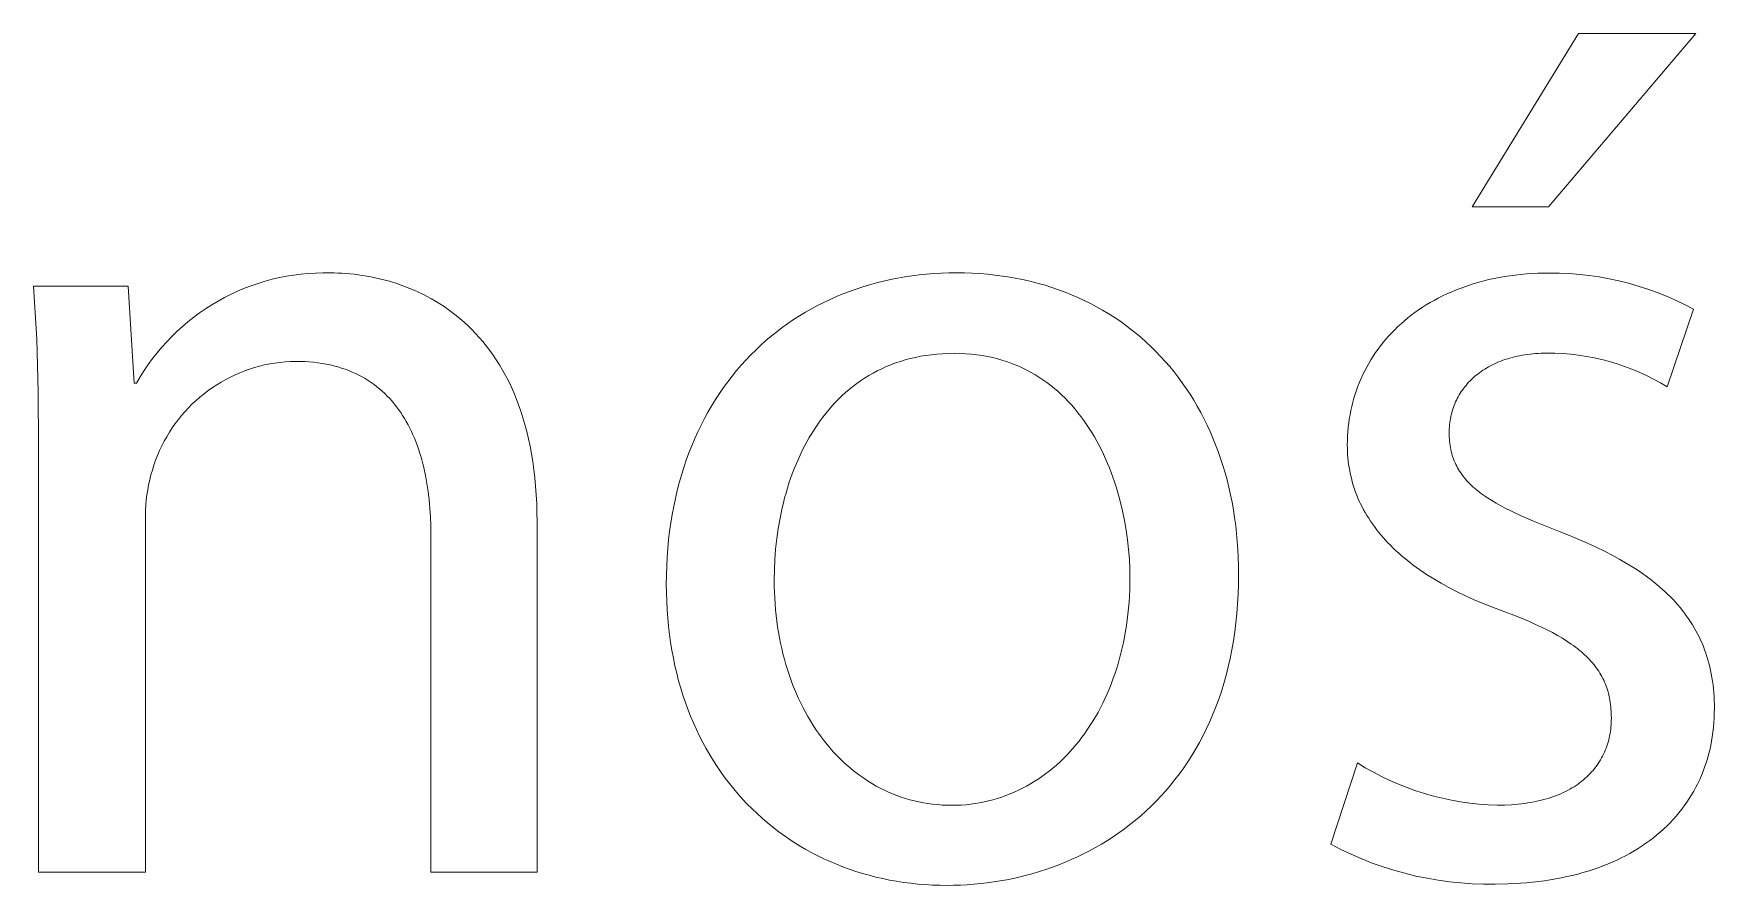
# Model space of a CAD drawing. Header units: millimetres. Extents: x 4001 to 9794, y -321 to 3726.
# Drawn here: x 8948.9 to 9029.4, y -225 to -184.2 of the extents above; entities that cross this region are included whole.
import ezdxf

# ---------------------------------------------------------------- set-up
doc = ezdxf.new("R2010")
doc.units = ezdxf.units.MM
doc.header["$MEASUREMENT"] = 0
doc.layers.add('Domyślny', color=7, linetype='Continuous', true_color=0x000000)

msp = doc.modelspace()

# ---------------------------------------------------------------- linework, layer by layer
at = {"layer": 'Domyślny', "color": 18, "lineweight": 15, "true_color": 0x000000}
for p, q in [((9017.818, -192.457), (9022.911, -184.162)), ((9028.543, -184.162), (9021.483, -192.457)), ((9022.911, -184.162), (9028.543, -184.162)), ((9021.483, -192.457), (9017.818, -192.457)), ((8960.994, -195.79), (8961.34, -195.733)), ((8961.34, -195.733), (8961.688, -195.689)), ((8961.688, -195.689), (8962.037, -195.656)), ((8962.037, -195.656), (8962.388, -195.636)), ((8962.388, -195.636), (8962.738, -195.627)), ((8962.738, -195.627), (8963.089, -195.63)), ((8963.089, -195.63), (8963.273, -195.632)), ((8963.273, -195.632), (8963.46, -195.637)), ((8963.46, -195.637), (8963.65, -195.646)), ((8963.65, -195.646), (8963.842, -195.658)), ((8963.842, -195.658), (8964.037, -195.675)), ((8964.037, -195.675), (8964.234, -195.695)), ((8964.234, -195.695), (8964.433, -195.72)), ((8964.433, -195.72), (8964.634, -195.749)), ((8964.634, -195.749), (8964.836, -195.782)), ((8990.971, -195.772), (8991.32, -195.728)), ((8991.32, -195.728), (8991.672, -195.692)), ((8991.672, -195.692), (8992.026, -195.664)), ((8992.026, -195.664), (8992.384, -195.644)), ((8992.384, -195.644), (8992.744, -195.632)), ((8992.744, -195.632), (8993.106, -195.628)), ((8993.106, -195.628), (8993.482, -195.632)), ((8993.482, -195.632), (8993.854, -195.645)), ((8993.854, -195.645), (8994.222, -195.666)), ((8994.222, -195.666), (8994.587, -195.696)), ((8994.587, -195.696), (8994.947, -195.734)), ((8994.947, -195.734), (8995.303, -195.78)), ((9019.628, -195.769), (9019.888, -195.735)), ((9019.888, -195.735), (9020.151, -195.706)), ((9020.151, -195.706), (9020.418, -195.682)), ((9020.418, -195.682), (9020.689, -195.664)), ((9020.689, -195.664), (9020.963, -195.65)), ((9020.963, -195.65), (9021.241, -195.642)), ((9021.241, -195.642), (9021.522, -195.639)), ((9021.522, -195.639), (9022.002, -195.644)), ((9022.002, -195.644), (9022.481, -195.665)), ((9022.481, -195.665), (9022.959, -195.702)), ((9022.959, -195.702), (9023.436, -195.756)), ((9023.436, -195.756), (9023.911, -195.825)), ((8949.019, -198.804), (8948.872, -196.266)), ((8948.872, -196.266), (8953.405, -196.266)), ((8953.405, -196.266), (8953.695, -200.915)), ((8958.334, -196.653), (8958.652, -196.506)), ((8958.652, -196.506), (8958.975, -196.37)), ((8958.975, -196.37), (8959.303, -196.245)), ((8959.303, -196.245), (8959.635, -196.131)), ((8959.635, -196.131), (8959.97, -196.028)), ((8959.97, -196.028), (8960.309, -195.937)), ((8960.309, -195.937), (8960.65, -195.857)), ((8960.65, -195.857), (8960.994, -195.79)), ((8964.836, -195.782), (8965.04, -195.82)), ((8965.04, -195.82), (8965.245, -195.862)), ((8965.245, -195.862), (8965.451, -195.909)), ((8965.451, -195.909), (8965.658, -195.96)), ((8965.658, -195.96), (8965.865, -196.017)), ((8965.865, -196.017), (8966.073, -196.078)), ((8966.073, -196.078), (8966.282, -196.145)), ((8966.282, -196.145), (8966.49, -196.216)), ((8966.49, -196.216), (8966.699, -196.294)), ((8966.699, -196.294), (8966.907, -196.376)), ((8966.907, -196.376), (8967.115, -196.464)), ((8967.115, -196.464), (8967.322, -196.558)), ((8967.322, -196.558), (8967.529, -196.658)), ((8987.661, -196.637), (8987.976, -196.516)), ((8987.976, -196.516), (8988.294, -196.403)), ((8988.294, -196.403), (8988.617, -196.297)), ((8988.617, -196.297), (8988.943, -196.199)), ((8988.943, -196.199), (8989.272, -196.109)), ((8989.272, -196.109), (8989.606, -196.026)), ((8989.606, -196.026), (8989.942, -195.951)), ((8989.942, -195.951), (8990.282, -195.883)), ((8990.282, -195.883), (8990.625, -195.824)), ((8990.625, -195.824), (8990.971, -195.772)), ((8995.303, -195.78), (8995.654, -195.834)), ((8995.654, -195.834), (8996.002, -195.897)), ((8996.002, -195.897), (8996.345, -195.967)), ((8996.345, -195.967), (8996.684, -196.045)), ((8996.684, -196.045), (8997.018, -196.132)), ((8997.018, -196.132), (8997.348, -196.226)), ((8997.348, -196.226), (8997.673, -196.327)), ((8997.673, -196.327), (8997.994, -196.437)), ((8997.994, -196.437), (8998.309, -196.554)), ((8998.309, -196.554), (8998.62, -196.678)), ((9016.6, -196.641), (9016.81, -196.547)), ((9016.81, -196.547), (9017.023, -196.458)), ((9017.023, -196.458), (9017.24, -196.373)), ((9017.24, -196.373), (9017.462, -196.292)), ((9017.462, -196.292), (9017.687, -196.215)), ((9017.687, -196.215), (9017.916, -196.143)), ((9017.916, -196.143), (9018.149, -196.076)), ((9018.149, -196.076), (9018.386, -196.013)), ((9018.386, -196.013), (9018.627, -195.955)), ((9018.627, -195.955), (9018.872, -195.901)), ((9018.872, -195.901), (9019.12, -195.852)), ((9019.12, -195.852), (9019.372, -195.808)), ((9019.372, -195.808), (9019.628, -195.769)), ((9023.911, -195.825), (9024.383, -195.91)), ((9024.383, -195.91), (9024.852, -196.012)), ((9024.852, -196.012), (9025.317, -196.128)), ((9025.317, -196.128), (9025.778, -196.261)), ((9025.778, -196.261), (9026.235, -196.409)), ((9026.235, -196.409), (9026.686, -196.573)), ((8956.827, -197.546), (8957.116, -197.347)), ((8957.116, -197.347), (8957.411, -197.158)), ((8957.411, -197.158), (8957.713, -196.979)), ((8957.713, -196.979), (8958.021, -196.811)), ((8958.021, -196.811), (8958.334, -196.653)), ((8967.529, -196.658), (8967.734, -196.763)), ((8967.734, -196.763), (8967.938, -196.875)), ((8967.938, -196.875), (8968.141, -196.993)), ((8968.141, -196.993), (8968.343, -197.117)), ((8968.343, -197.117), (8968.542, -197.247)), ((8968.542, -197.247), (8968.74, -197.384)), ((8985.861, -197.518), (8986.15, -197.353)), ((8986.15, -197.353), (8986.444, -197.195)), ((8986.444, -197.195), (8986.742, -197.044)), ((8986.742, -197.044), (8987.044, -196.901)), ((8987.044, -196.901), (8987.351, -196.765)), ((8987.351, -196.765), (8987.661, -196.637)), ((8998.62, -196.678), (8998.926, -196.81)), ((8998.926, -196.81), (8999.228, -196.95)), ((8999.228, -196.95), (8999.524, -197.096)), ((8999.524, -197.096), (8999.815, -197.25)), ((8999.815, -197.25), (9000.101, -197.411)), ((9015.252, -197.407), (9015.432, -197.286)), ((9015.432, -197.286), (9015.616, -197.169)), ((9015.616, -197.169), (9015.805, -197.055)), ((9015.805, -197.055), (9015.997, -196.946)), ((9015.997, -196.946), (9016.194, -196.84)), ((9016.194, -196.84), (9016.395, -196.738)), ((9016.395, -196.738), (9016.6, -196.641)), ((9026.686, -196.573), (9027.131, -196.751)), ((9027.131, -196.751), (9027.57, -196.945)), ((9027.57, -196.945), (9028.003, -197.153)), ((9028.003, -197.153), (9028.428, -197.376)), ((8956.003, -198.2), (8956.27, -197.972)), ((8956.27, -197.972), (8956.545, -197.754)), ((8956.545, -197.754), (8956.827, -197.546)), ((8968.74, -197.384), (8968.935, -197.527)), ((8968.935, -197.527), (8969.129, -197.677)), ((8969.129, -197.677), (8969.319, -197.834)), ((8969.319, -197.834), (8969.508, -197.998)), ((8969.508, -197.998), (8969.693, -198.168)), ((8969.693, -198.168), (8969.875, -198.346)), ((8984.753, -198.251), (8985.023, -198.057)), ((8985.023, -198.057), (8985.298, -197.87)), ((8985.298, -197.87), (8985.577, -197.69)), ((8985.577, -197.69), (8985.861, -197.518)), ((9000.101, -197.411), (9000.382, -197.579)), ((9000.382, -197.579), (9000.658, -197.754)), ((9000.658, -197.754), (9000.928, -197.936)), ((9000.928, -197.936), (9001.193, -198.125)), ((9001.193, -198.125), (9001.452, -198.321)), ((9014.262, -198.207), (9014.416, -198.065)), ((9014.416, -198.065), (9014.574, -197.927)), ((9014.574, -197.927), (9014.737, -197.792)), ((9014.737, -197.792), (9014.904, -197.66)), ((9014.904, -197.66), (9015.076, -197.532)), ((9015.076, -197.532), (9015.252, -197.407)), ((9028.428, -197.376), (9027.174, -201.099)), ((8949.096, -201.344), (8949.019, -198.804)), ((8955.016, -199.195), (8955.25, -198.934)), ((8955.25, -198.934), (8955.493, -198.681)), ((8955.493, -198.681), (8955.744, -198.436)), ((8955.744, -198.436), (8956.003, -198.2)), ((8969.875, -198.346), (8970.054, -198.532)), ((8970.054, -198.532), (8970.23, -198.724)), ((8970.23, -198.724), (8970.402, -198.924)), ((8970.402, -198.924), (8970.57, -199.132)), ((8983.725, -199.098), (8983.974, -198.875)), ((8983.974, -198.875), (8984.229, -198.66)), ((8984.229, -198.66), (8984.488, -198.452)), ((8984.488, -198.452), (8984.753, -198.251)), ((9001.452, -198.321), (9001.706, -198.523)), ((9001.706, -198.523), (9001.954, -198.732)), ((9001.954, -198.732), (9002.197, -198.947)), ((9002.197, -198.947), (9002.434, -199.17)), ((9013.432, -199.123), (9013.559, -198.963)), ((9013.559, -198.963), (9013.691, -198.806)), ((9013.691, -198.806), (9013.827, -198.652)), ((9013.827, -198.652), (9013.967, -198.5)), ((9013.967, -198.5), (9014.112, -198.352)), ((9014.112, -198.352), (9014.262, -198.207)), ((8954.369, -200.024), (8954.575, -199.741)), ((8954.575, -199.741), (8954.791, -199.464)), ((8954.791, -199.464), (8955.016, -199.195)), ((8970.57, -199.132), (8970.734, -199.347)), ((8970.734, -199.347), (8970.894, -199.571)), ((8970.894, -199.571), (8971.05, -199.802)), ((8983.012, -199.806), (8983.244, -199.563)), ((8983.244, -199.563), (8983.482, -199.327)), ((8983.482, -199.327), (8983.725, -199.098)), ((8990.892, -199.735), (8990.651, -199.799)), ((8991.137, -199.678), (8990.892, -199.735)), ((8991.387, -199.628), (8991.137, -199.678)), ((8991.642, -199.585), (8991.387, -199.628)), ((8991.901, -199.55), (8991.642, -199.585)), ((8992.166, -199.522), (8991.901, -199.55)), ((8992.436, -199.502), (8992.166, -199.522)), ((8992.711, -199.49), (8992.436, -199.502)), ((8992.99, -199.486), (8992.711, -199.49)), ((8993.27, -199.49), (8992.99, -199.486)), ((8993.546, -199.503), (8993.27, -199.49)), ((8993.815, -199.525), (8993.546, -199.503)), ((8994.08, -199.555), (8993.815, -199.525)), ((8994.339, -199.593), (8994.08, -199.555)), ((8994.593, -199.639), (8994.339, -199.593)), ((8994.842, -199.692), (8994.593, -199.639)), ((8995.086, -199.754), (8994.842, -199.692)), ((8995.324, -199.823), (8995.086, -199.754)), ((9002.434, -199.17), (9002.665, -199.398)), ((9002.665, -199.398), (9002.891, -199.633)), ((9002.891, -199.633), (9003.11, -199.874)), ((9012.972, -199.792), (9013.08, -199.621)), ((9013.08, -199.621), (9013.193, -199.452)), ((9013.193, -199.452), (9013.31, -199.286)), ((9013.31, -199.286), (9013.432, -199.123)), ((9019.404, -199.782), (9019.296, -199.819)), ((9019.514, -199.746), (9019.404, -199.782)), ((9019.626, -199.713), (9019.514, -199.746)), ((9019.74, -199.681), (9019.626, -199.713)), ((9019.856, -199.652), (9019.74, -199.681)), ((9019.974, -199.625), (9019.856, -199.652)), ((9020.094, -199.6), (9019.974, -199.625)), ((9020.217, -199.577), (9020.094, -199.6)), ((9020.341, -199.557), (9020.217, -199.577)), ((9020.467, -199.539), (9020.341, -199.557)), ((9020.595, -199.523), (9020.467, -199.539)), ((9020.725, -199.509), (9020.595, -199.523)), ((9020.858, -199.498), (9020.725, -199.509)), ((9020.992, -199.489), (9020.858, -199.498)), ((9021.128, -199.483), (9020.992, -199.489)), ((9021.266, -199.479), (9021.128, -199.483)), ((9021.406, -199.478), (9021.266, -199.479)), ((9021.785, -199.483), (9021.406, -199.478)), ((9022.164, -199.501), (9021.785, -199.483)), ((9022.542, -199.532), (9022.164, -199.501)), ((9022.919, -199.576), (9022.542, -199.532)), ((9023.294, -199.634), (9022.919, -199.576)), ((9023.667, -199.704), (9023.294, -199.634)), ((9024.037, -199.787), (9023.667, -199.704)), ((8953.987, -200.612), (8954.173, -200.315)), ((8954.173, -200.315), (8954.369, -200.024)), ((8958.528, -200.518), (8958.303, -200.625)), ((8958.757, -200.419), (8958.528, -200.518)), ((8958.989, -200.328), (8958.757, -200.419)), ((8959.225, -200.245), (8958.989, -200.328)), ((8959.463, -200.17), (8959.225, -200.245)), ((8959.703, -200.104), (8959.463, -200.17)), ((8959.946, -200.045), (8959.703, -200.104)), ((8960.19, -199.996), (8959.946, -200.045)), ((8960.436, -199.954), (8960.19, -199.996)), ((8960.683, -199.921), (8960.436, -199.954)), ((8960.932, -199.897), (8960.683, -199.921)), ((8961.181, -199.881), (8960.932, -199.897)), ((8961.43, -199.874), (8961.181, -199.881)), ((8961.652, -199.876), (8961.43, -199.874)), ((8961.869, -199.885), (8961.652, -199.876)), ((8962.082, -199.898), (8961.869, -199.885)), ((8962.291, -199.917), (8962.082, -199.898)), ((8962.495, -199.941), (8962.291, -199.917)), ((8962.695, -199.97), (8962.495, -199.941)), ((8962.891, -200.005), (8962.695, -199.97)), ((8963.082, -200.044), (8962.891, -200.005)), ((8963.269, -200.088), (8963.082, -200.044)), ((8963.452, -200.138), (8963.269, -200.088)), ((8963.63, -200.192), (8963.452, -200.138)), ((8963.804, -200.251), (8963.63, -200.192)), ((8963.975, -200.314), (8963.804, -200.251)), ((8964.141, -200.382), (8963.975, -200.314)), ((8964.303, -200.455), (8964.141, -200.382)), ((8964.461, -200.532), (8964.303, -200.455)), ((8964.615, -200.614), (8964.461, -200.532)), ((8971.05, -199.802), (8971.201, -200.041)), ((8971.201, -200.041), (8971.347, -200.288)), ((8971.347, -200.288), (8971.489, -200.544)), ((8971.489, -200.544), (8971.626, -200.808)), ((8982.142, -200.847), (8982.35, -200.576)), ((8982.35, -200.576), (8982.565, -200.313)), ((8982.565, -200.313), (8982.785, -200.056)), ((8982.785, -200.056), (8983.012, -199.806)), ((8988.902, -200.553), (8988.704, -200.675)), ((8989.104, -200.437), (8988.902, -200.553)), ((8989.311, -200.327), (8989.104, -200.437)), ((8989.522, -200.223), (8989.311, -200.327)), ((8989.738, -200.125), (8989.522, -200.223)), ((8989.96, -200.034), (8989.738, -200.125)), ((8990.185, -199.949), (8989.96, -200.034)), ((8990.416, -199.871), (8990.185, -199.949)), ((8990.651, -199.799), (8990.416, -199.871)), ((8995.558, -199.899), (8995.324, -199.823)), ((8995.787, -199.982), (8995.558, -199.899)), ((8996.01, -200.073), (8995.787, -199.982)), ((8996.229, -200.17), (8996.01, -200.073)), ((8996.442, -200.274), (8996.229, -200.17)), ((8996.651, -200.384), (8996.442, -200.274)), ((8996.854, -200.5), (8996.651, -200.384)), ((8997.053, -200.623), (8996.854, -200.5)), ((9003.11, -199.874), (9003.324, -200.122)), ((9003.324, -200.122), (9003.531, -200.375)), ((9003.531, -200.375), (9003.732, -200.635)), ((9012.502, -200.685), (9012.587, -200.502)), ((9012.587, -200.502), (9012.676, -200.321)), ((9012.676, -200.321), (9012.769, -200.142)), ((9012.769, -200.142), (9012.868, -199.966)), ((9012.868, -199.966), (9012.972, -199.792)), ((9018.01, -200.54), (9017.934, -200.604)), ((9018.088, -200.478), (9018.01, -200.54)), ((9018.168, -200.417), (9018.088, -200.478)), ((9018.25, -200.357), (9018.168, -200.417)), ((9018.334, -200.299), (9018.25, -200.357)), ((9018.421, -200.243), (9018.334, -200.299)), ((9018.51, -200.189), (9018.421, -200.243)), ((9018.601, -200.136), (9018.51, -200.189)), ((9018.694, -200.085), (9018.601, -200.136)), ((9018.789, -200.036), (9018.694, -200.085)), ((9018.886, -199.989), (9018.789, -200.036)), ((9018.985, -199.944), (9018.886, -199.989)), ((9019.087, -199.9), (9018.985, -199.944)), ((9019.191, -199.859), (9019.087, -199.9)), ((9019.296, -199.819), (9019.191, -199.859)), ((9024.404, -199.884), (9024.037, -199.787)), ((9024.767, -199.992), (9024.404, -199.884)), ((9025.126, -200.114), (9024.767, -199.992)), ((9025.481, -200.248), (9025.126, -200.114)), ((9025.831, -200.394), (9025.481, -200.248)), ((9026.176, -200.553), (9025.831, -200.394)), ((9026.515, -200.723), (9026.176, -200.553)), ((8949.104, -203.886), (8949.096, -201.344)), ((8953.695, -200.915), (8953.81, -200.915)), ((8953.81, -200.915), (8953.987, -200.612)), ((8957.238, -201.271), (8957.039, -201.422)), ((8957.442, -201.127), (8957.238, -201.271)), ((8957.65, -200.991), (8957.442, -201.127)), ((8957.864, -200.861), (8957.65, -200.991)), ((8958.081, -200.739), (8957.864, -200.861)), ((8958.303, -200.625), (8958.081, -200.739)), ((8964.765, -200.7), (8964.615, -200.614)), ((8964.911, -200.79), (8964.765, -200.7)), ((8965.053, -200.884), (8964.911, -200.79)), ((8965.191, -200.983), (8965.053, -200.884)), ((8965.326, -201.086), (8965.191, -200.983)), ((8965.456, -201.192), (8965.326, -201.086)), ((8965.583, -201.303), (8965.456, -201.192)), ((8965.706, -201.417), (8965.583, -201.303)), ((8971.626, -200.808), (8971.757, -201.081)), ((8971.757, -201.081), (8971.882, -201.362)), ((8971.882, -201.362), (8972.003, -201.652)), ((8981.743, -201.407), (8981.939, -201.124)), ((8981.939, -201.124), (8982.142, -200.847)), ((8987.787, -201.37), (8987.617, -201.524)), ((8987.961, -201.22), (8987.787, -201.37)), ((8988.14, -201.076), (8987.961, -201.22)), ((8988.323, -200.937), (8988.14, -201.076)), ((8988.512, -200.803), (8988.323, -200.937)), ((8988.704, -200.675), (8988.512, -200.803)), ((8997.247, -200.752), (8997.053, -200.623)), ((8997.436, -200.886), (8997.247, -200.752)), ((8997.621, -201.027), (8997.436, -200.886)), ((8997.8, -201.172), (8997.621, -201.027)), ((8997.975, -201.323), (8997.8, -201.172)), ((8998.145, -201.479), (8997.975, -201.323)), ((9003.732, -200.635), (9003.928, -200.9)), ((9003.928, -200.9), (9004.117, -201.172)), ((9004.117, -201.172), (9004.299, -201.449)), ((9012.215, -201.44), (9012.279, -201.248)), ((9012.279, -201.248), (9012.349, -201.058)), ((9012.349, -201.058), (9012.423, -200.871)), ((9012.423, -200.871), (9012.502, -200.685)), ((9017.299, -201.323), (9017.248, -201.402)), ((9017.353, -201.245), (9017.299, -201.323)), ((9017.408, -201.169), (9017.353, -201.245)), ((9017.466, -201.094), (9017.408, -201.169)), ((9017.526, -201.02), (9017.466, -201.094)), ((9017.589, -200.947), (9017.526, -201.02)), ((9017.653, -200.875), (9017.589, -200.947)), ((9017.72, -200.806), (9017.653, -200.875)), ((9017.789, -200.737), (9017.72, -200.806)), ((9017.86, -200.67), (9017.789, -200.737)), ((9017.934, -200.604), (9017.86, -200.67)), ((9026.848, -200.905), (9026.515, -200.723)), ((9027.174, -201.099), (9026.848, -200.905)), ((8956.299, -202.091), (8956.129, -202.273)), ((8956.475, -201.914), (8956.299, -202.091)), ((8956.658, -201.744), (8956.475, -201.914)), ((8956.846, -201.579), (8956.658, -201.744)), ((8957.039, -201.422), (8956.846, -201.579)), ((8965.825, -201.536), (8965.706, -201.417)), ((8965.941, -201.658), (8965.825, -201.536)), ((8966.053, -201.783), (8965.941, -201.658)), ((8966.161, -201.912), (8966.053, -201.783)), ((8966.266, -202.045), (8966.161, -201.912)), ((8966.367, -202.181), (8966.266, -202.045)), ((8966.465, -202.321), (8966.367, -202.181)), ((8972.003, -201.652), (8972.117, -201.951)), ((8972.117, -201.951), (8972.225, -202.258)), ((8981.194, -202.298), (8981.371, -201.994)), ((8981.371, -201.994), (8981.554, -201.697)), ((8981.554, -201.697), (8981.743, -201.407)), ((8986.984, -202.191), (8986.837, -202.369)), ((8987.135, -202.018), (8986.984, -202.191)), ((8987.291, -201.849), (8987.135, -202.018)), ((8987.452, -201.684), (8987.291, -201.849)), ((8987.617, -201.524), (8987.452, -201.684)), ((8998.311, -201.64), (8998.145, -201.479)), ((8998.471, -201.806), (8998.311, -201.64)), ((8998.628, -201.977), (8998.471, -201.806)), ((8998.779, -202.152), (8998.628, -201.977)), ((8998.926, -202.331), (8998.779, -202.152)), ((9004.299, -201.449), (9004.476, -201.732)), ((9004.476, -201.732), (9004.645, -202.021)), ((9004.645, -202.021), (9004.809, -202.316)), ((9012.007, -202.226), (9012.051, -202.027)), ((9012.051, -202.027), (9012.101, -201.83)), ((9012.101, -201.83), (9012.155, -201.634)), ((9012.155, -201.634), (9012.215, -201.44)), ((9016.893, -202.161), (9016.866, -202.25)), ((9016.923, -202.073), (9016.893, -202.161)), ((9016.956, -201.986), (9016.923, -202.073)), ((9016.991, -201.899), (9016.956, -201.986)), ((9017.028, -201.814), (9016.991, -201.899)), ((9017.067, -201.729), (9017.028, -201.814)), ((9017.109, -201.646), (9017.067, -201.729)), ((9017.153, -201.564), (9017.109, -201.646)), ((9017.2, -201.482), (9017.153, -201.564)), ((9017.248, -201.402), (9017.2, -201.482)), ((8955.658, -202.854), (8955.515, -203.059)), ((8955.809, -202.655), (8955.658, -202.854)), ((8955.966, -202.461), (8955.809, -202.655)), ((8956.129, -202.273), (8955.966, -202.461)), ((8966.559, -202.464), (8966.465, -202.321)), ((8966.649, -202.61), (8966.559, -202.464)), ((8966.736, -202.76), (8966.649, -202.61)), ((8966.82, -202.912), (8966.736, -202.76)), ((8966.901, -203.068), (8966.82, -202.912)), ((8972.225, -202.258), (8972.327, -202.575)), ((8972.327, -202.575), (8972.423, -202.901)), ((8972.423, -202.901), (8972.512, -203.236)), ((8980.706, -203.247), (8980.862, -202.924)), ((8980.862, -202.924), (8981.025, -202.608)), ((8981.025, -202.608), (8981.194, -202.298)), ((8986.422, -202.929), (8986.293, -203.124)), ((8986.556, -202.739), (8986.422, -202.929)), ((8986.694, -202.552), (8986.556, -202.739)), ((8986.837, -202.369), (8986.694, -202.552)), ((8999.069, -202.515), (8998.926, -202.331)), ((8999.207, -202.702), (8999.069, -202.515)), ((8999.34, -202.893), (8999.207, -202.702)), ((8999.469, -203.088), (8999.34, -202.893)), ((9004.809, -202.316), (9004.966, -202.616)), ((9004.966, -202.616), (9005.116, -202.921)), ((9005.116, -202.921), (9005.259, -203.232)), ((9011.881, -203.04), (9011.904, -202.834)), ((9011.904, -202.834), (9011.933, -202.63)), ((9011.933, -202.63), (9011.968, -202.427)), ((9011.968, -202.427), (9012.007, -202.226)), ((9016.73, -202.99), (9016.724, -203.086)), ((9016.738, -202.895), (9016.73, -202.99)), ((9016.749, -202.801), (9016.738, -202.895)), ((9016.763, -202.708), (9016.749, -202.801)), ((9016.778, -202.615), (9016.763, -202.708)), ((9016.797, -202.522), (9016.778, -202.615)), ((9016.817, -202.431), (9016.797, -202.522)), ((9016.84, -202.34), (9016.817, -202.431)), ((9016.866, -202.25), (9016.84, -202.34)), ((8955.128, -203.699), (8955.014, -203.921)), ((8955.25, -203.481), (8955.128, -203.699)), ((8955.379, -203.268), (8955.25, -203.481)), ((8955.515, -203.059), (8955.379, -203.268)), ((8966.978, -203.226), (8966.901, -203.068)), ((8967.051, -203.387), (8966.978, -203.226)), ((8967.122, -203.552), (8967.051, -203.387)), ((8967.189, -203.719), (8967.122, -203.552)), ((8967.253, -203.888), (8967.189, -203.719)), ((8972.512, -203.236), (8972.594, -203.581)), ((8972.594, -203.581), (8972.669, -203.935)), ((8980.415, -203.912), (8980.557, -203.576)), ((8980.557, -203.576), (8980.706, -203.247)), ((8985.931, -203.729), (8985.819, -203.938)), ((8986.047, -203.524), (8985.931, -203.729)), ((8986.168, -203.322), (8986.047, -203.524)), ((8986.293, -203.124), (8986.168, -203.322)), ((8999.594, -203.287), (8999.469, -203.088)), ((8999.714, -203.488), (8999.594, -203.287)), ((8999.83, -203.693), (8999.714, -203.488)), ((8999.941, -203.901), (8999.83, -203.693)), ((9005.259, -203.232), (9005.396, -203.549)), ((9005.396, -203.549), (9005.526, -203.87)), ((9011.838, -203.876), (9011.841, -203.665)), ((9011.841, -203.665), (9011.849, -203.456)), ((9011.849, -203.456), (9011.862, -203.247)), ((9011.862, -203.247), (9011.881, -203.04)), ((9016.72, -203.182), (9016.719, -203.278)), ((9016.719, -203.278), (9016.72, -203.387)), ((9016.724, -203.086), (9016.72, -203.182)), ((9016.72, -203.387), (9016.724, -203.493)), ((9016.724, -203.493), (9016.73, -203.598)), ((9016.73, -203.598), (9016.738, -203.701)), ((9016.738, -203.701), (9016.75, -203.802)), ((9016.75, -203.802), (9016.763, -203.902)), ((8949.104, -224.353), (8949.104, -203.886)), ((8954.719, -204.608), (8954.637, -204.844)), ((8954.81, -204.376), (8954.719, -204.608)), ((8954.908, -204.147), (8954.81, -204.376)), ((8955.014, -203.921), (8954.908, -204.147)), ((8967.314, -204.061), (8967.253, -203.888)), ((8967.372, -204.236), (8967.314, -204.061)), ((8967.426, -204.413), (8967.372, -204.236)), ((8967.478, -204.593), (8967.426, -204.413)), ((8967.526, -204.775), (8967.478, -204.593)), ((8972.669, -203.935), (8972.738, -204.299)), ((8972.738, -204.299), (8972.799, -204.673)), ((8980.034, -204.957), (8980.153, -204.602)), ((8980.153, -204.602), (8980.28, -204.254)), ((8980.28, -204.254), (8980.415, -203.912)), ((8985.509, -204.583), (8985.414, -204.804)), ((8985.608, -204.365), (8985.509, -204.583)), ((8985.711, -204.15), (8985.608, -204.365)), ((8985.819, -203.938), (8985.711, -204.15)), ((9000.049, -204.112), (8999.941, -203.901)), ((9000.151, -204.325), (9000.049, -204.112)), ((9000.25, -204.541), (9000.151, -204.325)), ((9000.345, -204.759), (9000.25, -204.541)), ((9005.526, -203.87), (9005.649, -204.197)), ((9005.649, -204.197), (9005.765, -204.529)), ((9005.765, -204.529), (9005.874, -204.866)), ((9011.84, -204.033), (9011.838, -203.876)), ((9011.845, -204.189), (9011.84, -204.033)), ((9011.854, -204.345), (9011.845, -204.189)), ((9011.866, -204.499), (9011.854, -204.345)), ((9011.882, -204.652), (9011.866, -204.499)), ((9016.763, -203.902), (9016.779, -204)), ((9016.779, -204), (9016.798, -204.096)), ((9016.798, -204.096), (9016.819, -204.191)), ((9016.819, -204.191), (9016.843, -204.284)), ((9016.843, -204.284), (9016.869, -204.376)), ((9016.869, -204.376), (9016.898, -204.466)), ((9016.898, -204.466), (9016.929, -204.554)), ((9016.929, -204.554), (9016.963, -204.642)), ((8954.496, -205.315), (8954.436, -205.55)), ((8954.563, -205.082), (8954.496, -205.315)), ((8954.637, -204.844), (8954.563, -205.082)), ((8967.571, -204.96), (8967.526, -204.775)), ((8967.653, -205.335), (8967.571, -204.96)), ((8967.723, -205.719), (8967.653, -205.335)), ((8972.799, -204.673), (8972.852, -205.056)), ((8972.852, -205.056), (8972.898, -205.45)), ((8979.817, -205.685), (8979.921, -205.318)), ((8979.921, -205.318), (8980.034, -204.957)), ((8985.237, -205.254), (8985.155, -205.483)), ((8985.324, -205.028), (8985.237, -205.254)), ((8985.414, -204.804), (8985.324, -205.028)), ((9000.435, -204.979), (9000.345, -204.759)), ((9000.521, -205.201), (9000.435, -204.979)), ((9000.603, -205.425), (9000.521, -205.201)), ((9005.874, -204.866), (9005.976, -205.208)), ((9005.976, -205.208), (9006.071, -205.555)), ((9011.902, -204.805), (9011.882, -204.652)), ((9011.924, -204.957), (9011.902, -204.805)), ((9011.951, -205.108), (9011.924, -204.957)), ((9011.981, -205.258), (9011.951, -205.108)), ((9012.014, -205.407), (9011.981, -205.258)), ((9012.052, -205.555), (9012.014, -205.407)), ((9016.963, -204.642), (9016.999, -204.728)), ((9016.999, -204.728), (9017.038, -204.812)), ((9017.038, -204.812), (9017.079, -204.895)), ((9017.079, -204.895), (9017.123, -204.977)), ((9017.123, -204.977), (9017.17, -205.058)), ((9017.17, -205.058), (9017.219, -205.138)), ((9017.219, -205.138), (9017.271, -205.216)), ((9017.271, -205.216), (9017.325, -205.294)), ((9017.325, -205.294), (9017.382, -205.37)), ((9017.382, -205.37), (9017.442, -205.445)), ((8954.339, -206.025), (8954.303, -206.265)), ((8954.384, -205.787), (8954.339, -206.025)), ((8954.436, -205.55), (8954.384, -205.787)), ((8967.782, -206.111), (8967.723, -205.719)), ((8967.829, -206.51), (8967.782, -206.111)), ((8972.898, -205.45), (8972.935, -205.853)), ((8972.935, -205.853), (8972.965, -206.267)), ((8979.631, -206.437), (8979.72, -206.058)), ((8979.72, -206.058), (8979.817, -205.685)), ((8984.934, -206.182), (8984.868, -206.419)), ((8985.004, -205.947), (8984.934, -206.182)), ((8985.077, -205.714), (8985.004, -205.947)), ((8985.155, -205.483), (8985.077, -205.714)), ((9000.681, -205.65), (9000.603, -205.425)), ((9000.755, -205.878), (9000.681, -205.65)), ((9000.824, -206.106), (9000.755, -205.878)), ((9000.952, -206.566), (9000.824, -206.106)), ((9006.071, -205.555), (9006.159, -205.907)), ((9006.159, -205.907), (9006.239, -206.263)), ((9012.092, -205.702), (9012.052, -205.555)), ((9012.136, -205.849), (9012.092, -205.702)), ((9012.184, -205.994), (9012.136, -205.849)), ((9012.236, -206.138), (9012.184, -205.994)), ((9012.291, -206.282), (9012.236, -206.138)), ((9017.442, -205.445), (9017.504, -205.52)), ((9017.504, -205.52), (9017.569, -205.593)), ((9017.569, -205.593), (9017.636, -205.665)), ((9017.636, -205.665), (9017.707, -205.737)), ((9017.707, -205.737), (9017.779, -205.808)), ((9017.779, -205.808), (9017.855, -205.878)), ((9017.855, -205.878), (9017.933, -205.947)), ((9017.933, -205.947), (9018.013, -206.015)), ((9018.013, -206.015), (9018.097, -206.083)), ((9018.097, -206.083), (9018.183, -206.15)), ((9018.183, -206.15), (9018.272, -206.216)), ((9018.272, -206.216), (9018.363, -206.282)), ((8954.239, -206.989), (8954.233, -207.231)), ((8954.252, -206.747), (8954.239, -206.989)), ((8954.273, -206.505), (8954.252, -206.747)), ((8954.303, -206.265), (8954.273, -206.505)), ((8967.865, -206.916), (8967.829, -206.51)), ((8967.891, -207.328), (8967.865, -206.916)), ((8972.965, -206.267), (8972.986, -206.691)), ((8972.986, -206.691), (8972.999, -207.125)), ((8979.477, -207.214), (8979.55, -206.823)), ((8979.55, -206.823), (8979.631, -206.437)), ((8984.75, -206.899), (8984.648, -207.384)), ((8984.807, -206.658), (8984.75, -206.899)), ((8984.868, -206.419), (8984.807, -206.658)), ((9001.063, -207.029), (9000.952, -206.566)), ((9001.159, -207.494), (9001.063, -207.029)), ((9006.239, -206.263), (9006.312, -206.625)), ((9006.312, -206.625), (9006.378, -206.991)), ((9006.378, -206.991), (9006.436, -207.361)), ((9012.349, -206.424), (9012.291, -206.282)), ((9012.412, -206.566), (9012.349, -206.424)), ((9012.477, -206.706), (9012.412, -206.566)), ((9012.547, -206.846), (9012.477, -206.706)), ((9012.62, -206.984), (9012.547, -206.846)), ((9012.696, -207.121), (9012.62, -206.984)), ((9018.363, -206.282), (9018.554, -206.412)), ((9018.554, -206.412), (9018.756, -206.54)), ((9018.756, -206.54), (9018.969, -206.667)), ((9018.969, -206.667), (9019.192, -206.793)), ((9019.192, -206.793), (9019.427, -206.917)), ((9019.427, -206.917), (9019.673, -207.041)), ((8954.233, -207.231), (8954.235, -207.474)), ((8954.235, -207.474), (8954.235, -224.353)), ((8967.906, -207.746), (8967.891, -207.328)), ((8967.911, -208.168), (8967.906, -207.746)), ((8972.999, -207.125), (8973.004, -207.57)), ((8973.004, -207.57), (8973.004, -224.353)), ((8979.356, -208.015), (8979.413, -207.611)), ((8979.413, -207.611), (8979.477, -207.214)), ((8984.648, -207.384), (8984.561, -207.875)), ((9001.24, -207.96), (9001.159, -207.494)), ((9006.436, -207.361), (9006.487, -207.736)), ((9006.487, -207.736), (9006.53, -208.115)), ((9012.777, -207.258), (9012.696, -207.121)), ((9012.861, -207.393), (9012.777, -207.258)), ((9012.948, -207.527), (9012.861, -207.393)), ((9013.039, -207.66), (9012.948, -207.527)), ((9013.134, -207.792), (9013.039, -207.66)), ((9013.233, -207.923), (9013.134, -207.792)), ((9019.673, -207.041), (9020.198, -207.287)), ((9020.198, -207.287), (9020.767, -207.535)), ((9020.767, -207.535), (9022.043, -208.043)), ((8967.911, -224.353), (8967.911, -208.168)), ((8979.269, -208.839), (8979.308, -208.424)), ((8979.308, -208.424), (8979.356, -208.015)), ((8984.491, -208.369), (8984.437, -208.867)), ((8984.561, -207.875), (8984.491, -208.369)), ((9001.305, -208.425), (9001.24, -207.96)), ((9001.356, -208.887), (9001.305, -208.425)), ((9006.53, -208.115), (9006.565, -208.499)), ((9006.565, -208.499), (9006.592, -208.887)), ((9013.335, -208.053), (9013.233, -207.923)), ((9013.441, -208.182), (9013.335, -208.053)), ((9013.55, -208.309), (9013.441, -208.182)), ((9013.664, -208.436), (9013.55, -208.309)), ((9013.781, -208.561), (9013.664, -208.436)), ((9013.901, -208.685), (9013.781, -208.561)), ((9022.043, -208.043), (9022.493, -208.22)), ((9022.493, -208.22), (9022.93, -208.401)), ((9022.93, -208.401), (9023.353, -208.585)), ((9023.353, -208.585), (9023.761, -208.773)), ((8979.216, -209.687), (8979.238, -209.26)), ((8979.238, -209.26), (8979.269, -208.839)), ((8984.398, -209.366), (8984.375, -209.866)), ((8984.437, -208.867), (8984.398, -209.366)), ((9001.391, -209.347), (9001.356, -208.887)), ((9001.413, -209.801), (9001.391, -209.347)), ((9006.592, -208.887), (9006.612, -209.279)), ((9006.612, -209.279), (9006.624, -209.676)), ((9014.025, -208.808), (9013.901, -208.685)), ((9014.153, -208.93), (9014.025, -208.808)), ((9014.285, -209.051), (9014.153, -208.93)), ((9014.421, -209.17), (9014.285, -209.051)), ((9014.56, -209.289), (9014.421, -209.17)), ((9014.703, -209.406), (9014.56, -209.289)), ((9015, -209.636), (9014.703, -209.406)), ((9023.761, -208.773), (9024.156, -208.965)), ((9024.156, -208.965), (9024.537, -209.162)), ((9024.537, -209.162), (9024.903, -209.363)), ((9024.903, -209.363), (9025.256, -209.57)), ((8979.198, -210.558), (8979.202, -210.12)), ((8979.202, -210.12), (8979.216, -209.687)), ((8984.375, -209.866), (8984.368, -210.365)), ((9001.42, -210.25), (9001.413, -209.801)), ((9001.417, -210.545), (9001.42, -210.25)), ((9006.628, -210.076), (9006.623, -210.558)), ((9006.624, -209.676), (9006.628, -210.076)), ((9015.312, -209.862), (9015, -209.636)), ((9015.638, -210.082), (9015.312, -209.862)), ((9015.981, -210.297), (9015.638, -210.082)), ((9025.256, -209.57), (9025.594, -209.781)), ((9025.594, -209.781), (9025.919, -209.997)), ((9025.919, -209.997), (9026.229, -210.219)), ((9026.229, -210.219), (9026.379, -210.332)), ((8979.202, -210.971), (8979.198, -210.558)), ((8979.215, -211.379), (8979.202, -210.971)), ((8984.368, -210.365), (8984.37, -210.652)), ((8984.37, -210.652), (8984.378, -210.936)), ((8984.378, -210.936), (8984.391, -211.218)), ((9001.396, -211.128), (9001.409, -210.838)), ((9001.409, -210.838), (9001.417, -210.545)), ((9006.607, -211.032), (9006.581, -211.497)), ((9006.623, -210.558), (9006.607, -211.032)), ((9016.338, -210.507), (9015.981, -210.297)), ((9016.71, -210.712), (9016.338, -210.507)), ((9017.098, -210.911), (9016.71, -210.712)), ((9017.5, -211.105), (9017.098, -210.911)), ((9026.379, -210.332), (9026.525, -210.446)), ((9026.525, -210.446), (9026.668, -210.562)), ((9026.668, -210.562), (9026.807, -210.679)), ((9026.807, -210.679), (9026.942, -210.798)), ((9026.942, -210.798), (9027.074, -210.918)), ((9027.074, -210.918), (9027.203, -211.04)), ((9027.203, -211.04), (9027.328, -211.164)), ((8979.236, -211.782), (8979.215, -211.379)), ((8979.266, -212.179), (8979.236, -211.782)), ((8984.391, -211.218), (8984.409, -211.497)), ((8984.409, -211.497), (8984.432, -211.774)), ((8984.432, -211.774), (8984.459, -212.049)), ((9001.325, -211.981), (9001.354, -211.699)), ((9001.354, -211.699), (9001.377, -211.415)), ((9001.377, -211.415), (9001.396, -211.128)), ((9006.581, -211.497), (9006.546, -211.954)), ((9017.918, -211.293), (9017.5, -211.105)), ((9018.352, -211.476), (9017.918, -211.293)), ((9018.801, -211.653), (9018.352, -211.476)), ((9019.265, -211.824), (9018.801, -211.653)), ((9019.944, -212.084), (9019.265, -211.824)), ((9027.328, -211.164), (9027.449, -211.289)), ((9027.449, -211.289), (9027.567, -211.416)), ((9027.567, -211.416), (9027.681, -211.545)), ((9027.681, -211.545), (9027.792, -211.675)), ((9027.792, -211.675), (9027.899, -211.807)), ((9027.899, -211.807), (9028.002, -211.941)), ((8979.303, -212.572), (8979.266, -212.179)), ((8979.349, -212.96), (8979.303, -212.572)), ((8984.459, -212.049), (8984.492, -212.321)), ((8984.492, -212.321), (8984.53, -212.59)), ((8984.53, -212.59), (8984.572, -212.856)), ((9001.209, -212.807), (9001.253, -212.535)), ((9001.253, -212.535), (9001.291, -212.259)), ((9001.291, -212.259), (9001.325, -211.981)), ((9006.5, -212.402), (9006.445, -212.842)), ((9006.546, -211.954), (9006.5, -212.402)), ((9020.57, -212.344), (9019.944, -212.084)), ((9020.863, -212.475), (9020.57, -212.344)), ((9021.144, -212.606), (9020.863, -212.475)), ((9021.413, -212.739), (9021.144, -212.606)), ((9028.002, -211.941), (9028.102, -212.076)), ((9028.102, -212.076), (9028.198, -212.214)), ((9028.198, -212.214), (9028.291, -212.353)), ((9028.291, -212.353), (9028.38, -212.494)), ((9028.38, -212.494), (9028.465, -212.637)), ((9028.465, -212.637), (9028.547, -212.782)), ((8979.403, -213.343), (8979.349, -212.96)), ((8979.465, -213.72), (8979.403, -213.343)), ((8984.572, -212.856), (8984.619, -213.12)), ((8984.619, -213.12), (8984.671, -213.381)), ((8984.671, -213.381), (8984.728, -213.638)), ((9001.049, -213.605), (9001.107, -213.342)), ((9001.107, -213.342), (9001.161, -213.076)), ((9001.161, -213.076), (9001.209, -212.807)), ((9006.38, -213.273), (9006.306, -213.696)), ((9006.445, -212.842), (9006.38, -213.273)), ((9021.669, -212.873), (9021.413, -212.739)), ((9021.912, -213.008), (9021.669, -212.873)), ((9022.144, -213.144), (9021.912, -213.008)), ((9022.364, -213.282), (9022.144, -213.144)), ((9022.572, -213.423), (9022.364, -213.282)), ((9022.672, -213.494), (9022.572, -213.423)), ((9028.547, -212.782), (9028.626, -212.929)), ((9028.626, -212.929), (9028.7, -213.078)), ((9028.7, -213.078), (9028.771, -213.229)), ((9028.771, -213.229), (9028.839, -213.381)), ((9028.839, -213.381), (9028.902, -213.536)), ((8979.534, -214.093), (8979.465, -213.72)), ((8979.612, -214.46), (8979.534, -214.093)), ((8984.728, -213.638), (8984.789, -213.893)), ((8984.789, -213.893), (8984.855, -214.145)), ((8984.855, -214.145), (8984.925, -214.393)), ((9000.847, -214.373), (9000.919, -214.12)), ((9000.919, -214.12), (9000.987, -213.864)), ((9000.987, -213.864), (9001.049, -213.605)), ((9006.222, -214.111), (9006.13, -214.518)), ((9006.306, -213.696), (9006.222, -214.111)), ((9022.768, -213.565), (9022.672, -213.494)), ((9022.862, -213.638), (9022.768, -213.565)), ((9022.953, -213.71), (9022.862, -213.638)), ((9023.041, -213.784), (9022.953, -213.71)), ((9023.127, -213.858), (9023.041, -213.784)), ((9023.209, -213.933), (9023.127, -213.858)), ((9023.289, -214.008), (9023.209, -213.933)), ((9023.366, -214.085), (9023.289, -214.008)), ((9023.441, -214.162), (9023.366, -214.085)), ((9023.512, -214.24), (9023.441, -214.162)), ((9023.581, -214.318), (9023.512, -214.24)), ((9028.902, -213.536), (9028.963, -213.693)), ((9028.963, -213.693), (9029.019, -213.852)), ((9029.019, -213.852), (9029.072, -214.014)), ((9029.072, -214.014), (9029.121, -214.177)), ((9029.121, -214.177), (9029.167, -214.343)), ((8979.697, -214.821), (8979.612, -214.46)), ((8979.789, -215.178), (8979.697, -214.821)), ((8984.925, -214.393), (8985, -214.638)), ((8985, -214.638), (8985.079, -214.88)), ((8985.079, -214.88), (8985.162, -215.118)), ((9000.605, -215.109), (9000.69, -214.867)), ((9000.69, -214.867), (9000.771, -214.622)), ((9000.771, -214.622), (9000.847, -214.373)), ((9006.029, -214.916), (9005.919, -215.306)), ((9006.13, -214.518), (9006.029, -214.916)), ((9023.647, -214.398), (9023.581, -214.318)), ((9023.711, -214.479), (9023.647, -214.398)), ((9023.772, -214.56), (9023.711, -214.479)), ((9023.83, -214.643), (9023.772, -214.56)), ((9023.886, -214.726), (9023.83, -214.643)), ((9023.939, -214.81), (9023.886, -214.726)), ((9023.99, -214.896), (9023.939, -214.81)), ((9024.038, -214.982), (9023.99, -214.896)), ((9024.083, -215.07), (9024.038, -214.982)), ((9024.126, -215.159), (9024.083, -215.07)), ((9029.167, -214.343), (9029.209, -214.511)), ((9029.209, -214.511), (9029.248, -214.681)), ((9029.248, -214.681), (9029.282, -214.853)), ((9029.282, -214.853), (9029.313, -215.028)), ((9029.313, -215.028), (9029.341, -215.205)), ((8979.889, -215.529), (8979.789, -215.178)), ((8979.996, -215.874), (8979.889, -215.529)), ((8980.111, -216.214), (8979.996, -215.874)), ((8985.162, -215.118), (8985.25, -215.353)), ((8985.25, -215.353), (8985.342, -215.585)), ((8985.342, -215.585), (8985.438, -215.812)), ((8985.438, -215.812), (8985.539, -216.036)), ((9000.22, -216.038), (9000.323, -215.811)), ((9000.323, -215.811), (9000.421, -215.581)), ((9000.421, -215.581), (9000.515, -215.347)), ((9000.515, -215.347), (9000.605, -215.109)), ((9005.801, -215.688), (9005.675, -216.061)), ((9005.919, -215.306), (9005.801, -215.688)), ((9024.167, -215.248), (9024.126, -215.159)), ((9024.205, -215.339), (9024.167, -215.248)), ((9024.24, -215.431), (9024.205, -215.339)), ((9024.273, -215.525), (9024.24, -215.431)), ((9024.304, -215.619), (9024.273, -215.525)), ((9024.332, -215.715), (9024.304, -215.619)), ((9024.358, -215.812), (9024.332, -215.715)), ((9024.382, -215.911), (9024.358, -215.812)), ((9029.341, -215.205), (9029.365, -215.384)), ((9029.365, -215.384), (9029.385, -215.566)), ((9029.385, -215.566), (9029.401, -215.75)), ((9029.401, -215.75), (9029.414, -215.937)), ((8980.233, -216.548), (8980.111, -216.214)), ((8980.362, -216.877), (8980.233, -216.548)), ((8985.539, -216.036), (8985.643, -216.257)), ((8985.643, -216.257), (8985.752, -216.473)), ((8985.752, -216.473), (8985.865, -216.685)), ((8985.865, -216.685), (8985.981, -216.894)), ((8999.769, -216.903), (8999.888, -216.693)), ((8999.888, -216.693), (9000.003, -216.479)), ((9000.003, -216.479), (9000.113, -216.26)), ((9000.113, -216.26), (9000.22, -216.038)), ((9005.54, -216.427), (9005.398, -216.784)), ((9005.675, -216.061), (9005.54, -216.427)), ((9024.403, -216.011), (9024.382, -215.911)), ((9024.422, -216.112), (9024.403, -216.011)), ((9024.439, -216.215), (9024.422, -216.112)), ((9024.453, -216.319), (9024.439, -216.215)), ((9024.465, -216.424), (9024.453, -216.319)), ((9024.475, -216.531), (9024.465, -216.424)), ((9024.483, -216.639), (9024.475, -216.531)), ((9024.488, -216.749), (9024.483, -216.639)), ((9029.414, -215.937), (9029.423, -216.126)), ((9029.423, -216.126), (9029.429, -216.317)), ((9029.431, -216.511), (9029.428, -216.742)), ((9029.429, -216.317), (9029.431, -216.511)), ((8980.498, -217.2), (8980.362, -216.877)), ((8980.64, -217.517), (8980.498, -217.2)), ((8985.981, -216.894), (8986.102, -217.098)), ((8986.102, -217.098), (8986.226, -217.299)), ((8986.226, -217.299), (8986.355, -217.495)), ((8986.355, -217.495), (8986.487, -217.687)), ((8999.256, -217.7), (8999.39, -217.507)), ((8999.39, -217.507), (8999.52, -217.31)), ((8999.52, -217.31), (8999.647, -217.109)), ((8999.647, -217.109), (8999.769, -216.903)), ((9005.09, -217.475), (9004.925, -217.808)), ((9005.248, -217.133), (9005.09, -217.475)), ((9005.398, -216.784), (9005.248, -217.133)), ((9024.447, -217.612), (9024.461, -217.508)), ((9024.461, -217.508), (9024.472, -217.402)), ((9024.472, -217.402), (9024.481, -217.296)), ((9024.481, -217.296), (9024.487, -217.19)), ((9024.487, -217.19), (9024.491, -217.082)), ((9024.491, -216.861), (9024.488, -216.749)), ((9024.492, -216.974), (9024.491, -216.861)), ((9024.491, -217.082), (9024.492, -216.974)), ((9029.386, -217.419), (9029.361, -217.641)), ((9029.406, -217.196), (9029.386, -217.419)), ((9029.419, -216.97), (9029.406, -217.196)), ((9029.428, -216.742), (9029.419, -216.97)), ((8980.79, -217.828), (8980.64, -217.517)), ((8980.946, -218.134), (8980.79, -217.828)), ((8981.109, -218.433), (8980.946, -218.134)), ((8986.487, -217.687), (8986.622, -217.874)), ((8986.622, -217.874), (8986.762, -218.057)), ((8986.762, -218.057), (8986.905, -218.236)), ((8986.905, -218.236), (8987.052, -218.41)), ((8998.684, -218.425), (8998.832, -218.251)), ((8998.832, -218.251), (8998.977, -218.072)), ((8998.977, -218.072), (8999.119, -217.888)), ((8999.119, -217.888), (8999.256, -217.7)), ((9004.753, -218.133), (9004.573, -218.45)), ((9004.925, -217.808), (9004.753, -218.133)), ((9024.275, -218.316), (9024.308, -218.218)), ((9024.308, -218.218), (9024.337, -218.12)), ((9024.337, -218.12), (9024.364, -218.02)), ((9024.364, -218.02), (9024.389, -217.919)), ((9024.389, -217.919), (9024.411, -217.818)), ((9024.411, -217.818), (9024.43, -217.715)), ((9024.43, -217.715), (9024.447, -217.612)), ((9029.253, -218.29), (9029.206, -218.502)), ((9029.294, -218.076), (9029.253, -218.29)), ((9029.33, -217.86), (9029.294, -218.076)), ((9029.361, -217.641), (9029.33, -217.86)), ((8981.278, -218.727), (8981.109, -218.433)), ((8981.454, -219.015), (8981.278, -218.727)), ((8981.636, -219.296), (8981.454, -219.015)), ((8987.052, -218.41), (8987.202, -218.579)), ((8987.202, -218.579), (8987.356, -218.744)), ((8987.356, -218.744), (8987.513, -218.904)), ((8987.513, -218.904), (8987.673, -219.059)), ((8987.673, -219.059), (8987.837, -219.209)), ((8997.891, -219.224), (8998.056, -219.074)), ((8998.056, -219.074), (8998.218, -218.919)), ((8998.218, -218.919), (8998.377, -218.759)), ((8998.377, -218.759), (8998.532, -218.594)), ((8998.532, -218.594), (8998.684, -218.425)), ((9004.194, -219.061), (9003.994, -219.355)), ((9004.387, -218.76), (9004.194, -219.061)), ((9004.573, -218.45), (9004.387, -218.76)), ((9011.047, -223.012), (9012.321, -219.115)), ((9012.321, -219.115), (9012.7, -219.346)), ((9023.867, -219.141), (9023.923, -219.054)), ((9023.923, -219.054), (9023.976, -218.966)), ((9023.976, -218.966), (9024.027, -218.877)), ((9024.027, -218.877), (9024.075, -218.786)), ((9024.075, -218.786), (9024.12, -218.695)), ((9024.12, -218.695), (9024.163, -218.602)), ((9024.163, -218.602), (9024.203, -218.508)), ((9024.203, -218.508), (9024.241, -218.412)), ((9024.241, -218.412), (9024.275, -218.316)), ((9029.096, -218.917), (9029.032, -219.121)), ((9029.153, -218.711), (9029.096, -218.917)), ((9029.206, -218.502), (9029.153, -218.711)), ((8981.824, -219.572), (8981.636, -219.296)), ((8982.019, -219.841), (8981.824, -219.572)), ((8982.219, -220.104), (8982.019, -219.841)), ((8987.837, -219.209), (8988.004, -219.354)), ((8988.004, -219.354), (8988.175, -219.494)), ((8988.175, -219.494), (8988.348, -219.629)), ((8988.348, -219.629), (8988.525, -219.759)), ((8988.525, -219.759), (8988.705, -219.883)), ((8988.705, -219.883), (8988.887, -220.002)), ((8996.836, -220.013), (8997.019, -219.895)), ((8997.019, -219.895), (8997.199, -219.771)), ((8997.199, -219.771), (8997.377, -219.642)), ((8997.377, -219.642), (8997.551, -219.508)), ((8997.551, -219.508), (8997.723, -219.368)), ((8997.723, -219.368), (8997.891, -219.224)), ((9003.577, -219.918), (9003.358, -220.188)), ((9003.789, -219.64), (9003.577, -219.918)), ((9003.994, -219.355), (9003.789, -219.64)), ((9012.7, -219.346), (9013.086, -219.563)), ((9013.086, -219.563), (9013.48, -219.767)), ((9013.48, -219.767), (9013.881, -219.958)), ((9023.159, -219.925), (9023.242, -219.854)), ((9023.242, -219.854), (9023.322, -219.781)), ((9023.322, -219.781), (9023.4, -219.706)), ((9023.4, -219.706), (9023.475, -219.63)), ((9023.475, -219.63), (9023.547, -219.552)), ((9023.547, -219.552), (9023.616, -219.473)), ((9023.616, -219.473), (9023.683, -219.392)), ((9023.683, -219.392), (9023.747, -219.31)), ((9023.747, -219.31), (9023.808, -219.226)), ((9023.808, -219.226), (9023.867, -219.141)), ((9028.727, -219.909), (9028.637, -220.098)), ((9028.811, -219.716), (9028.727, -219.909)), ((9028.89, -219.52), (9028.811, -219.716)), ((9028.964, -219.322), (9028.89, -219.52)), ((9029.032, -219.121), (9028.964, -219.322)), ((8982.426, -220.361), (8982.219, -220.104)), ((8982.638, -220.611), (8982.426, -220.361)), ((8982.856, -220.855), (8982.638, -220.611)), ((8988.887, -220.002), (8989.073, -220.116)), ((8989.073, -220.116), (8989.262, -220.224)), ((8989.262, -220.224), (8989.454, -220.326)), ((8989.454, -220.326), (8989.648, -220.423)), ((8989.648, -220.423), (8989.846, -220.514)), ((8989.846, -220.514), (8990.046, -220.6)), ((8990.046, -220.6), (8990.248, -220.679)), ((8990.248, -220.679), (8990.454, -220.753)), ((8995.271, -220.758), (8995.475, -220.685)), ((8995.475, -220.685), (8995.677, -220.606)), ((8995.677, -220.606), (8995.877, -220.522)), ((8995.877, -220.522), (8996.074, -220.431)), ((8996.074, -220.431), (8996.269, -220.335)), ((8996.269, -220.335), (8996.46, -220.234)), ((8996.46, -220.234), (8996.649, -220.126)), ((8996.649, -220.126), (8996.836, -220.013)), ((9002.905, -220.705), (9002.67, -220.952)), ((9003.135, -220.451), (9002.905, -220.705)), ((9003.358, -220.188), (9003.135, -220.451)), ((9013.881, -219.958), (9014.287, -220.135)), ((9014.287, -220.135), (9014.7, -220.299)), ((9014.7, -220.299), (9015.117, -220.448)), ((9015.117, -220.448), (9015.54, -220.583)), ((9015.54, -220.583), (9015.966, -220.704)), ((9015.966, -220.704), (9016.397, -220.811)), ((9021.709, -220.732), (9021.83, -220.687)), ((9021.83, -220.687), (9021.949, -220.641)), ((9021.949, -220.641), (9022.065, -220.592)), ((9022.065, -220.592), (9022.179, -220.541)), ((9022.179, -220.541), (9022.289, -220.488)), ((9022.289, -220.488), (9022.397, -220.433)), ((9022.397, -220.433), (9022.502, -220.376)), ((9022.502, -220.376), (9022.604, -220.317)), ((9022.604, -220.317), (9022.703, -220.256)), ((9022.703, -220.256), (9022.8, -220.194)), ((9022.8, -220.194), (9022.894, -220.129)), ((9022.894, -220.129), (9022.985, -220.063)), ((9022.985, -220.063), (9023.073, -219.995)), ((9023.073, -219.995), (9023.159, -219.925)), ((9028.337, -220.65), (9028.226, -220.828)), ((9028.442, -220.469), (9028.337, -220.65)), ((9028.542, -220.285), (9028.442, -220.469)), ((9028.637, -220.098), (9028.542, -220.285)), ((8983.08, -221.093), (8982.856, -220.855)), ((8983.309, -221.324), (8983.08, -221.093)), ((8983.544, -221.549), (8983.309, -221.324)), ((8990.454, -220.753), (8990.662, -220.82)), ((8990.662, -220.82), (8990.872, -220.881)), ((8990.872, -220.881), (8991.086, -220.937)), ((8991.086, -220.937), (8991.301, -220.986)), ((8991.301, -220.986), (8991.519, -221.028)), ((8991.519, -221.028), (8991.739, -221.065)), ((8991.739, -221.065), (8991.962, -221.095)), ((8991.962, -221.095), (8992.187, -221.118)), ((8992.187, -221.118), (8992.414, -221.135)), ((8992.414, -221.135), (8992.643, -221.145)), ((8992.643, -221.145), (8992.874, -221.148)), ((8992.874, -221.148), (8993.102, -221.145)), ((8993.102, -221.145), (8993.328, -221.135)), ((8993.328, -221.135), (8993.552, -221.119)), ((8993.552, -221.119), (8993.775, -221.096)), ((8993.775, -221.096), (8993.995, -221.066)), ((8993.995, -221.066), (8994.213, -221.03)), ((8994.213, -221.03), (8994.429, -220.988)), ((8994.429, -220.988), (8994.643, -220.94)), ((8994.643, -220.94), (8994.854, -220.885)), ((8994.854, -220.885), (8995.064, -220.824)), ((8995.064, -220.824), (8995.271, -220.758)), ((9002.184, -221.423), (9001.934, -221.647)), ((9002.43, -221.192), (9002.184, -221.423)), ((9002.67, -220.952), (9002.43, -221.192)), ((9016.397, -220.811), (9016.831, -220.903)), ((9016.831, -220.903), (9017.268, -220.98)), ((9017.268, -220.98), (9017.707, -221.043)), ((9017.707, -221.043), (9018.148, -221.09)), ((9018.148, -221.09), (9018.59, -221.123)), ((9018.59, -221.123), (9019.033, -221.141)), ((9019.033, -221.141), (9019.377, -221.135)), ((9019.377, -221.135), (9019.708, -221.119)), ((9019.708, -221.119), (9020.028, -221.093)), ((9020.028, -221.093), (9020.184, -221.076)), ((9020.184, -221.076), (9020.337, -221.057)), ((9020.337, -221.057), (9020.487, -221.035)), ((9020.487, -221.035), (9020.634, -221.01)), ((9020.634, -221.01), (9020.778, -220.984)), ((9020.778, -220.984), (9020.92, -220.955)), ((9020.92, -220.955), (9021.058, -220.923)), ((9021.058, -220.923), (9021.194, -220.889)), ((9021.194, -220.889), (9021.327, -220.853)), ((9021.327, -220.853), (9021.457, -220.815)), ((9021.457, -220.815), (9021.584, -220.775)), ((9021.584, -220.775), (9021.709, -220.732)), ((9027.733, -221.507), (9027.597, -221.669)), ((9027.864, -221.342), (9027.733, -221.507)), ((9027.99, -221.174), (9027.864, -221.342)), ((9028.111, -221.003), (9027.99, -221.174)), ((9028.226, -220.828), (9028.111, -221.003)), ((8983.784, -221.767), (8983.544, -221.549)), ((8984.029, -221.978), (8983.784, -221.767)), ((8984.28, -222.183), (8984.029, -221.978)), ((8984.536, -222.381), (8984.28, -222.183)), ((9001.154, -222.274), (9000.886, -222.468)), ((9001.419, -222.073), (9001.154, -222.274)), ((9001.679, -221.864), (9001.419, -222.073)), ((9001.934, -221.647), (9001.679, -221.864)), ((9027.004, -222.283), (9026.843, -222.427)), ((9027.16, -222.134), (9027.004, -222.283)), ((9027.31, -221.983), (9027.16, -222.134)), ((9027.456, -221.828), (9027.31, -221.983)), ((9027.597, -221.669), (9027.456, -221.828)), ((8984.796, -222.572), (8984.536, -222.381)), ((8985.062, -222.756), (8984.796, -222.572)), ((8985.332, -222.934), (8985.062, -222.756)), ((8985.608, -223.104), (8985.332, -222.934)), ((8985.887, -223.268), (8985.608, -223.104)), ((9000.057, -223.006), (8999.773, -223.17)), ((9000.337, -222.834), (9000.057, -223.006)), ((9000.613, -222.655), (9000.337, -222.834)), ((9000.886, -222.468), (9000.613, -222.655)), ((9011.532, -223.263), (9011.047, -223.012)), ((9025.965, -223.096), (9025.776, -223.218)), ((9026.151, -222.969), (9025.965, -223.096)), ((9026.331, -222.839), (9026.151, -222.969)), ((9026.506, -222.706), (9026.331, -222.839)), ((9026.677, -222.568), (9026.506, -222.706)), ((9026.843, -222.427), (9026.677, -222.568)), ((8986.172, -223.424), (8985.887, -223.268)), ((8986.46, -223.573), (8986.172, -223.424)), ((8986.753, -223.715), (8986.46, -223.573)), ((8987.051, -223.85), (8986.753, -223.715)), ((8987.352, -223.978), (8987.051, -223.85)), ((8998.306, -223.882), (8998.005, -224.003)), ((8998.605, -223.754), (8998.306, -223.882)), ((8998.902, -223.619), (8998.605, -223.754)), ((8999.195, -223.477), (8998.902, -223.619)), ((8999.485, -223.327), (8999.195, -223.477)), ((8999.773, -223.17), (8999.485, -223.327)), ((9012.025, -223.497), (9011.532, -223.263)), ((9012.526, -223.715), (9012.025, -223.497)), ((9013.034, -223.915), (9012.526, -223.715)), ((9013.548, -224.097), (9013.034, -223.915)), ((9024.536, -223.871), (9024.314, -223.966)), ((9024.755, -223.772), (9024.536, -223.871)), ((9024.968, -223.669), (9024.755, -223.772)), ((9025.177, -223.563), (9024.968, -223.669)), ((9025.381, -223.452), (9025.177, -223.563)), ((9025.581, -223.337), (9025.381, -223.452)), ((9025.776, -223.218), (9025.581, -223.337)), ((8954.235, -224.353), (8949.104, -224.353)), ((8973.004, -224.353), (8967.911, -224.353)), ((8987.658, -224.098), (8987.352, -223.978)), ((8987.967, -224.211), (8987.658, -224.098)), ((8988.28, -224.316), (8987.967, -224.211)), ((8988.597, -224.414), (8988.28, -224.316)), ((8988.918, -224.505), (8988.597, -224.414)), ((8989.242, -224.588), (8988.918, -224.505)), ((8989.57, -224.663), (8989.242, -224.588)), ((8989.902, -224.73), (8989.57, -224.663)), ((8990.236, -224.79), (8989.902, -224.73)), ((8995.523, -224.715), (8995.206, -224.772)), ((8995.838, -224.65), (8995.523, -224.715)), ((8996.152, -224.579), (8995.838, -224.65)), ((8996.465, -224.5), (8996.152, -224.579)), ((8996.777, -224.415), (8996.465, -224.5)), ((8997.087, -224.323), (8996.777, -224.415)), ((8997.395, -224.223), (8997.087, -224.323)), ((8997.701, -224.117), (8997.395, -224.223)), ((8998.005, -224.003), (8997.701, -224.117)), ((9014.069, -224.262), (9013.548, -224.097)), ((9014.594, -224.409), (9014.069, -224.262)), ((9015.125, -224.538), (9014.594, -224.409)), ((9015.659, -224.648), (9015.125, -224.538)), ((9016.198, -224.74), (9015.659, -224.648)), ((9016.738, -224.814), (9016.198, -224.74)), ((9021.562, -224.721), (9021.286, -224.763)), ((9021.835, -224.675), (9021.562, -224.721)), ((9022.103, -224.624), (9021.835, -224.675)), ((9022.366, -224.569), (9022.103, -224.624)), ((9022.625, -224.509), (9022.366, -224.569)), ((9022.88, -224.444), (9022.625, -224.509)), ((9023.13, -224.375), (9022.88, -224.444)), ((9023.376, -224.302), (9023.13, -224.375)), ((9023.617, -224.224), (9023.376, -224.302)), ((9023.854, -224.142), (9023.617, -224.224)), ((9024.086, -224.056), (9023.854, -224.142)), ((9024.314, -223.966), (9024.086, -224.056)), ((8990.574, -224.842), (8990.236, -224.79)), ((8990.915, -224.886), (8990.574, -224.842)), ((8991.259, -224.922), (8990.915, -224.886)), ((8991.605, -224.951), (8991.259, -224.922)), ((8991.955, -224.971), (8991.605, -224.951)), ((8992.307, -224.983), (8991.955, -224.971)), ((8992.662, -224.987), (8992.307, -224.983)), ((8992.98, -224.984), (8992.662, -224.987)), ((8993.298, -224.974), (8992.98, -224.984)), ((8993.616, -224.957), (8993.298, -224.974)), ((8993.935, -224.934), (8993.616, -224.957)), ((8994.253, -224.904), (8993.935, -224.934)), ((8994.571, -224.867), (8994.253, -224.904)), ((8994.889, -224.823), (8994.571, -224.867)), ((8995.206, -224.772), (8994.889, -224.823)), ((9017.282, -224.869), (9016.738, -224.814)), ((9017.826, -224.905), (9017.282, -224.869)), ((9018.372, -224.923), (9017.826, -224.905)), ((9018.918, -224.922), (9018.372, -224.923)), ((9019.535, -224.911), (9018.918, -224.922)), ((9020.136, -224.881), (9019.535, -224.911)), ((9020.43, -224.859), (9020.136, -224.881)), ((9020.719, -224.832), (9020.43, -224.859)), ((9021.005, -224.8), (9020.719, -224.832)), ((9021.286, -224.763), (9021.005, -224.8))]:
    msp.add_line(p, q, dxfattribs=at)

doc.saveas('drawing.dxf')
